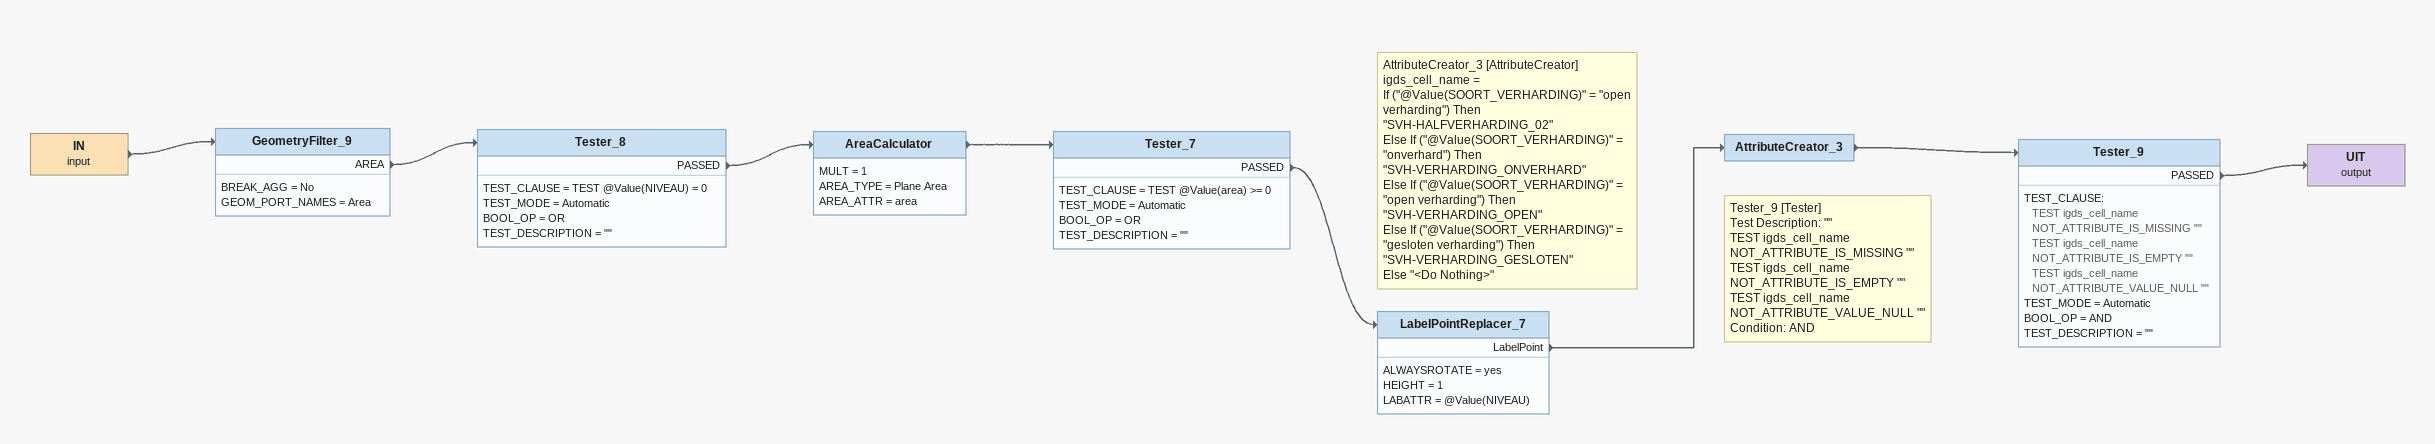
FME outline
IN (input)
    -> GeometryFilter_9
GeometryFilter_9
    BREAK_AGG = No
    GEOM_PORT_NAMES = Area
    AREA -> Tester_8
Tester_8
    TEST_CLAUSE = TEST @Value(NIVEAU) = 0
    TEST_MODE = Automatic
    BOOL_OP = OR
    TEST_DESCRIPTION = ""
    PASSED -> AreaCalculator
AreaCalculator
    MULT = 1
    AREA_TYPE = Plane Area
    AREA_ATTR = area
    -> Tester_7
Tester_7
    TEST_CLAUSE = TEST @Value(area) >= 0
    TEST_MODE = Automatic
    BOOL_OP = OR
    TEST_DESCRIPTION = ""
    PASSED -> LabelPointReplacer_7
LabelPointReplacer_7
    ALWAYSROTATE = yes
    HEIGHT = 1
    LABATTR = @Value(NIVEAU)
    LabelPoint -> AttributeCreator_3
Note: AttributeCreator_3 [AttributeCreator] / igds_cell_name = / If ("@Value(SOORT_VERHARDING)" = "open verharding") Then / "SVH-HALFVERHARDING_02" / Else If ("@Value(SOORT_VERHARDING)" = "onverhard") Then / "SVH-VERHARDING_ONVERHARD" / Else If ("@Value(SOORT_VERHARDING)" = "open verharding") Then "SVH-VERHARDING_OPEN" / Else If ("@Value(SOORT_VERHARDING)" = "gesloten verharding") Then / "SVH-VERHARDING_GESLOTEN" / Else "<Do Nothing>"
AttributeCreator_3
    -> Tester_9
Note: Tester_9 [Tester] / Test Description: "" / TEST igds_cell_name NOT_ATTRIBUTE_IS_MISSING "" / TEST igds_cell_name NOT_ATTRIBUTE_IS_EMPTY "" / TEST igds_cell_name NOT_ATTRIBUTE_VALUE_NULL "" / Condition: AND
Tester_9
    TEST_CLAUSE:
      TEST igds_cell_name NOT_ATTRIBUTE_IS_MISSING ""
      TEST igds_cell_name NOT_ATTRIBUTE_IS_EMPTY ""
      TEST igds_cell_name NOT_ATTRIBUTE_VALUE_NULL ""
    TEST_MODE = Automatic
    BOOL_OP = AND
    TEST_DESCRIPTION = ""
    PASSED -> UIT (output)
UIT (output)
